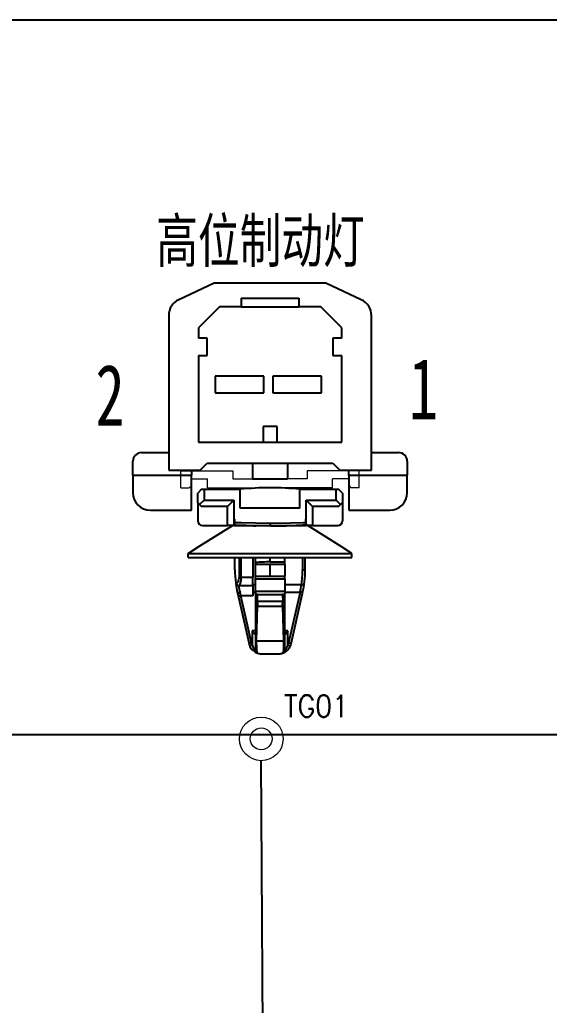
# Model space of a CAD drawing. Header units: inches. Extents: x 47316 to 59086, y 3141 to 11743.
# Drawn here: x 51056.8 to 51117.4, y 4946.5 to 5059.5 of the extents above; entities that cross this region are included whole.
import ezdxf

# ---------------------------------------------------------------- set-up
doc = ezdxf.new("R2010")
doc.units = ezdxf.units.IN
doc.header["$MEASUREMENT"] = 0
doc.layers.add('_BLACK_HOLE', color=7, linetype='Continuous')
doc.styles.add('MtX_SimSun', font='')
doc.styles.get("Standard").update_dxf_attribs({"font": ''})
doc.styles.get('MtX_SimSun').set_extended_font_data('SimSun')
doc.styles.get('Standard').set_extended_font_data('SimSun')
doc.linetypes.add('_VH_OTCON', pattern='A,0.0001,[7,VeSys.shx,S=0.1,R=0,X=0,Y=0],-0.4,[7,VeSys.shx,S=0.1,R=0,X=0,Y=0],-0.4,["X",Standard,S=1,R=0,X=-0.5,Y=-0.5],-0.0001,[7,VeSys.shx,S=0.1,R=0,X=0,Y=0],-0.4', length=1.2002)

msp = doc.modelspace()

# ---------------------------------------------------------------- linework, layer by layer
at = {"color": 1, "lineweight": -3}
for p, q in [((51042.2, 5059.46), (51131.48, 5059.46)), ((51131.48, 4977.54), (51042.2, 4977.54))]:
    msp.add_line(p, q, dxfattribs=at)
at = {"layer": '_BLACK_HOLE', "lineweight": -3, "ltscale": 0.055792}
for p, q in [((51079.02, 5029.27), (51074.97, 5027.38)), ((51095.86, 5027.38), (51091.82, 5029.27))]:
    msp.add_line(p, q, dxfattribs=at)
at = {"layer": '_BLACK_HOLE', "lineweight": -3, "ltscale": 0.160001}
msp.add_line((51091.82, 5029.27), (51079.02, 5029.27), dxfattribs=at)
at = {"layer": '_BLACK_HOLE', "lineweight": -3, "ltscale": 0.0125}
for p, q in [((51082.12, 5027.57), (51082.12, 5026.57)), ((51088.72, 5027.57), (51088.72, 5026.57)), ((51078.22, 5022.97), (51077.22, 5022.97)), ((51093.62, 5022.97), (51092.62, 5022.97)), ((51077.22, 5020.97), (51078.22, 5020.97)), ((51092.62, 5020.97), (51093.62, 5020.97))]:
    msp.add_line(p, q, dxfattribs=at)
at = {"layer": '_BLACK_HOLE', "lineweight": -3, "ltscale": 0.082501}
for p, q in [((51082.12, 5027.57), (51088.72, 5027.57)), ((51082.12, 5026.57), (51088.72, 5026.57))]:
    msp.add_line(p, q, dxfattribs=at)
at = {"layer": '_BLACK_HOLE', "lineweight": -3, "ltscale": 0.042426}
for p, q in [((51079.62, 5026.57), (51077.22, 5024.17)), ((51093.62, 5024.17), (51091.22, 5026.57))]:
    msp.add_line(p, q, dxfattribs=at)
at = {"layer": '_BLACK_HOLE', "lineweight": -3, "ltscale": 0.03125}
for p, q in [((51082.12, 5026.57), (51079.62, 5026.57)), ((51091.22, 5026.57), (51088.72, 5026.57))]:
    msp.add_line(p, q, dxfattribs=at)
at = {"layer": '_BLACK_HOLE', "lineweight": -3, "ltscale": 0.221263}
for p, q in [((51073.82, 5025.57), (51073.82, 5007.87)), ((51097.02, 5007.87), (51097.02, 5025.57)), ((51077.59, 5005.66), (51077.14, 5005.21)), ((51077.59, 5005.66), (51077.86, 5005.66)), ((51077.86, 5005.66), (51082, 5005.66)), ((51077.86, 5005.66), (51077.86, 5004.4)), ((51082, 5003.5), (51082, 5005.66)), ((51088.84, 5005.66), (51092.98, 5005.66)), ((51088.84, 5003.5), (51088.84, 5005.66)), ((51092.98, 5005.66), (51093.25, 5005.66)), ((51092.98, 5004.4), (51092.98, 5005.66)), ((51093.7, 5005.21), (51093.25, 5005.66)), ((51077.14, 5004.13), (51077.14, 5005.21)), ((51077.86, 5004.4), (51077.36, 5003.91)), ((51077.86, 5004.4), (51081.28, 5004.4)), ((51081.28, 5004.4), (51080.56, 5003.68)), ((51081.28, 5004.4), (51081.28, 5001.52)), ((51089.56, 5004.4), (51092.98, 5004.4)), ((51089.56, 5001.52), (51089.56, 5004.4)), ((51089.56, 5004.4), (51090.28, 5003.68)), ((51092.98, 5004.4), (51093.47, 5003.91)), ((51093.7, 5005.21), (51093.7, 5004.13)), ((51077.14, 5004.13), (51077.14, 5002.06)), ((51077.14, 5004.13), (51077.36, 5003.91)), ((51077.36, 5003.91), (51077.59, 5003.68)), ((51080.56, 5003.68), (51077.59, 5003.68)), ((51080.56, 5001.52), (51080.56, 5003.68)), ((51088.84, 5003.5), (51082, 5003.5)), ((51093.25, 5003.68), (51090.28, 5003.68)), ((51090.28, 5003.68), (51090.28, 5001.52)), ((51093.25, 5003.68), (51093.47, 5003.91)), ((51093.47, 5003.91), (51093.7, 5004.13)), ((51093.7, 5004.13), (51093.7, 5002.06)), ((51081.37, 5001.82), (51081.37, 5002.24)), ((51089.47, 5002.24), (51089.47, 5001.82)), ((51077.28, 4999.12), (51081.19, 5001.55)), ((51077.68, 5001.52), (51080.56, 5001.52)), ((51081.28, 5001.52), (51080.56, 5001.52)), ((51081.19, 5001.55), (51081.19, 5001.55)), ((51081.3, 5001.54), (51081.22, 5001.54)), ((51081.28, 5001.52), (51089.56, 5001.52)), ((51081.55, 5001.54), (51081.3, 5001.54)), ((51081.38, 5001.82), (51081.37, 5001.82)), ((51081.37, 5001.82), (51081.37, 5001.82)), ((51081.42, 5001.82), (51081.38, 5001.82)), ((51081.38, 5001.82), (51081.38, 5001.82)), ((51082.13, 5001.8), (51081.42, 5001.82)), ((51081.91, 5001.53), (51081.55, 5001.54)), ((51082.25, 5001.52), (51081.91, 5001.53)), ((51085.42, 5001.76), (51082.13, 5001.8)), ((51082.42, 5001.51), (51082.25, 5001.52)), ((51082.68, 5001.5), (51082.42, 5001.51)), ((51084.57, 5001.48), (51083.79, 5001.49)), ((51085.42, 5001.48), (51084.57, 5001.48)), ((51087.81, 5001.77), (51085.42, 5001.76)), ((51085.42, 5001.76), (51085.42, 5001.48)), ((51089.26, 5001.82), (51087.81, 5001.77)), ((51088.6, 5001.52), (51088.42, 5001.51)), ((51088.93, 5001.53), (51088.6, 5001.52)), ((51089.14, 5001.54), (51088.93, 5001.53)), ((51089.29, 5001.54), (51089.14, 5001.54)), ((51089.44, 5001.82), (51089.26, 5001.82)), ((51089.54, 5001.54), (51089.29, 5001.54)), ((51089.46, 5001.82), (51089.44, 5001.82)), ((51089.47, 5001.82), (51089.46, 5001.82)), ((51089.47, 5001.82), (51089.47, 5001.82)), ((51089.47, 5001.82), (51089.47, 5001.82)), ((51089.47, 5001.78), (51089.47, 5001.82)), ((51089.64, 5001.54), (51089.54, 5001.54)), ((51090.28, 5001.52), (51089.56, 5001.52)), ((51089.65, 5001.54), (51089.64, 5001.54)), ((51089.65, 5001.55), (51089.65, 5001.55)), ((51089.65, 5001.55), (51089.65, 5001.54)), ((51093.56, 4999.12), (51089.65, 5001.55)), ((51089.65, 5001.54), (51089.65, 5001.54)), ((51090.28, 5001.52), (51093.16, 5001.52)), ((51076.05, 4998.31), (51077.28, 4999.12)), ((51094.79, 4998.31), (51093.56, 4999.12)), ((51076.05, 4998.31), (51085.42, 4998.31)), ((51076.05, 4997.86), (51076.05, 4998.31)), ((51076.05, 4997.86), (51076.05, 4998.31)), ((51076.05, 4997.86), (51077.7, 4997.86)), ((51077.7, 4997.86), (51085.42, 4997.86)), ((51081.4, 4996.43), (51081.4, 4997.86)), ((51081.87, 4997.86), (51081.87, 4995.58)), ((51082.13, 4995.58), (51082.13, 4997.86)), ((51083.44, 4997.86), (51083.44, 4995.58)), ((51083.74, 4997.26), (51083.74, 4997.86)), ((51085.42, 4998.31), (51094.79, 4998.31)), ((51085.42, 4997.86), (51094.79, 4997.86)), ((51085.44, 4997.34), (51085.44, 4997.86)), ((51087.1, 4997.34), (51087.1, 4997.86)), ((51089.14, 4997.86), (51089.14, 4996.43)), ((51089.44, 4996.43), (51089.44, 4997.86)), ((51094.79, 4997.86), (51094.79, 4998.31)), ((51083.74, 4997.07), (51083.74, 4997.26)), ((51083.74, 4997.07), (51084.54, 4997.07)), ((51083.74, 4995.72), (51083.74, 4997.07)), ((51084.54, 4997.07), (51085.42, 4997.07)), ((51085.42, 4997.34), (51085.44, 4997.34)), ((51085.42, 4997.07), (51086.3, 4997.07)), ((51085.42, 4995.72), (51085.42, 4997.07)), ((51085.44, 4997.34), (51087.1, 4997.34)), ((51086.3, 4997.07), (51087.1, 4997.07)), ((51087.1, 4997.07), (51087.1, 4997.34)), ((51087.1, 4997.07), (51087.1, 4995.72)), ((51089.14, 4996.43), (51089.44, 4996.43)), ((51081.82, 4995.28), (51081.72, 4995.04)), ((51081.87, 4995.58), (51081.82, 4995.28)), ((51081.87, 4995.58), (51082.13, 4995.58)), ((51082.1, 4995.16), (51082.13, 4995.58)), ((51082.13, 4995.58), (51083.44, 4995.58)), ((51083.44, 4994.62), (51083.44, 4995.58)), ((51083.74, 4995.72), (51085.42, 4995.72)), ((51083.74, 4995.4), (51083.74, 4995.72)), ((51083.74, 4995.4), (51084.45, 4995.4)), ((51083.74, 4994), (51083.74, 4995.4)), ((51084.45, 4995.4), (51085.42, 4995.4)), ((51085.42, 4995.72), (51087.1, 4995.72)), ((51085.42, 4995.4), (51086.39, 4995.4)), ((51086.39, 4995.4), (51087.1, 4995.4)), ((51087.1, 4995.4), (51087.1, 4995.72)), ((51087.1, 4995.4), (51087.1, 4994)), ((51081.49, 4994.92), (51081.5, 4994.89)), ((51081.49, 4994.92), (51081.57, 4994.92)), ((51081.62, 4994.94), (51081.57, 4994.92)), ((51081.72, 4995.04), (51081.62, 4994.94)), ((51081.86, 4994.62), (51081.8, 4994.62)), ((51081.86, 4994.62), (51081.87, 4994.63)), ((51083.44, 4994.62), (51081.86, 4994.62)), ((51081.87, 4994.63), (51081.91, 4994.65)), ((51081.91, 4994.65), (51081.94, 4994.69)), ((51081.94, 4994.69), (51082, 4994.81)), ((51082, 4994.81), (51082.1, 4995.16)), ((51083.74, 4994.7), (51083.44, 4994.7)), ((51083.44, 4994.62), (51083.44, 4993.66)), ((51089.01, 4994.7), (51087.1, 4994.7)), ((51089.01, 4994.7), (51089.31, 4994.66)), ((51081.69, 4993.8), (51081.8, 4993.31)), ((51081.8, 4993.31), (51083.01, 4987.94)), ((51082.03, 4993.66), (51081.98, 4993.82)), ((51082.09, 4993.45), (51082.03, 4993.66)), ((51083.3, 4988.08), (51082.09, 4993.45)), ((51083.44, 4993.45), (51082.09, 4993.45)), ((51083.44, 4993.89), (51083.74, 4993.89)), ((51083.44, 4993.66), (51083.44, 4993.45)), ((51083.74, 4994), (51085.42, 4994)), ((51083.74, 4994), (51083.74, 4993.7)), ((51083.75, 4993.67), (51083.74, 4993.7)), ((51083.74, 4993.7), (51083.74, 4992.95)), ((51083.74, 4992.95), (51083.74, 4992.51)), ((51083.77, 4993.65), (51083.75, 4993.67)), ((51083.83, 4993.62), (51083.77, 4993.65)), ((51083.98, 4993.6), (51083.83, 4993.62)), ((51083.97, 4992.8), (51083.98, 4993.6)), ((51083.98, 4993.6), (51085.42, 4993.6)), ((51085.42, 4994), (51087.1, 4994)), ((51085.42, 4993.6), (51086.86, 4993.6)), ((51087, 4993.62), (51086.86, 4993.6)), ((51086.86, 4993.6), (51086.87, 4992.8)), ((51087.06, 4993.64), (51087, 4993.62)), ((51087.09, 4993.66), (51087.06, 4993.64)), ((51087.1, 4993.7), (51087.09, 4993.66)), ((51087.1, 4994), (51087.1, 4993.7)), ((51087.1, 4993.89), (51088.85, 4993.89)), ((51087.1, 4992.95), (51087.1, 4993.7)), ((51087.1, 4992.51), (51087.1, 4992.95)), ((51088.85, 4993.89), (51087.54, 4988.08)), ((51087.83, 4987.94), (51089.14, 4993.76)), ((51088.86, 4993.93), (51088.85, 4993.89)), ((51089.14, 4993.76), (51089.15, 4993.8)), ((51083.74, 4992.51), (51083.74, 4988.35)), ((51083.87, 4988.3), (51084, 4992.26)), ((51085.42, 4992.8), (51083.97, 4992.8)), ((51084, 4992.26), (51085.42, 4992.26)), ((51086.87, 4992.8), (51085.42, 4992.8)), ((51085.42, 4992.26), (51086.84, 4992.26)), ((51086.84, 4992.26), (51086.97, 4988.3)), ((51087.1, 4988.35), (51087.1, 4992.51)), ((51083.74, 4989.44), (51083.38, 4989.44)), ((51083.67, 4989.09), (51083.38, 4989.44)), ((51083.38, 4989.44), (51083.38, 4987.84)), ((51083.73, 4989.01), (51083.67, 4989.09)), ((51083.74, 4988.99), (51083.73, 4989.01)), ((51083.74, 4988.99), (51083.74, 4988.99)), ((51087.46, 4989.44), (51087.1, 4989.44)), ((51087.13, 4989.04), (51087.1, 4989)), ((51087.1, 4989), (51087.1, 4988.99)), ((51087.41, 4989.38), (51087.13, 4989.04)), ((51087.46, 4989.44), (51087.41, 4989.38)), ((51087.46, 4987.84), (51087.46, 4989.44)), ((51083.11, 4987.65), (51083.34, 4987.3)), ((51083.34, 4987.3), (51083.74, 4986.99)), ((51083.62, 4987.33), (51083.53, 4987.47)), ((51083.7, 4987.24), (51083.62, 4987.33)), ((51083.74, 4988.35), (51083.74, 4987.94)), ((51083.74, 4987.94), (51083.74, 4987.86)), ((51083.74, 4987.86), (51083.74, 4987.66)), ((51083.74, 4987.66), (51083.74, 4987.45)), ((51083.74, 4987.45), (51083.74, 4987.31)), ((51083.74, 4987.31), (51083.74, 4987.22)), ((51083.89, 4987.38), (51083.87, 4988.3)), ((51083.87, 4988.3), (51085.42, 4988.3)), ((51083.94, 4986.94), (51083.89, 4987.38)), ((51085.42, 4988.3), (51086.97, 4988.3)), ((51086.97, 4988.3), (51086.94, 4987.24)), ((51087.1, 4987.99), (51087.1, 4988.35)), ((51087.1, 4987.69), (51087.1, 4987.99)), ((51087.1, 4987.47), (51087.1, 4987.69)), ((51087.1, 4987.31), (51087.1, 4987.47)), ((51087.1, 4987.22), (51087.1, 4987.31)), ((51087.5, 4987.3), (51087.1, 4986.99)), ((51087.73, 4987.65), (51087.5, 4987.3)), ((51083.7, 4987.24), (51083.7, 4987.13)), ((51083.73, 4987.22), (51083.7, 4987.24)), ((51083.7, 4987.13), (51083.74, 4987.02)), ((51083.74, 4987.22), (51083.73, 4987.22)), ((51083.74, 4987.22), (51083.74, 4987.22)), ((51083.74, 4987.22), (51083.74, 4987.22)), ((51083.74, 4987.22), (51083.74, 4987.22)), ((51083.74, 4987.02), (51083.86, 4986.93)), ((51083.74, 4986.99), (51083.86, 4986.93)), ((51083.86, 4986.93), (51083.91, 4986.92)), ((51083.86, 4986.93), (51083.86, 4986.93)), ((51083.86, 4986.93), (51083.86, 4986.93)), ((51083.91, 4986.92), (51083.93, 4986.92)), ((51083.93, 4986.92), (51083.94, 4986.93)), ((51083.94, 4986.93), (51083.94, 4986.94)), ((51083.94, 4986.94), (51083.94, 4986.94)), ((51084.41, 4986.82), (51084.51, 4986.82)), ((51084.51, 4986.82), (51085.42, 4986.82)), ((51085.42, 4986.82), (51086.33, 4986.82)), ((51086.33, 4986.82), (51086.43, 4986.82)), ((51086.94, 4987.24), (51086.9, 4986.94)), ((51086.9, 4986.94), (51086.9, 4986.93)), ((51086.9, 4986.93), (51086.9, 4986.93)), ((51086.9, 4986.93), (51086.92, 4986.92)), ((51086.92, 4986.92), (51086.98, 4986.93)), ((51086.98, 4986.93), (51087.07, 4986.99)), ((51087.1, 4986.99), (51086.98, 4986.93)), ((51086.98, 4986.93), (51086.98, 4986.93)), ((51086.98, 4986.93), (51086.98, 4986.93)), ((51087.07, 4986.99), (51087.13, 4987.09)), ((51087.11, 4987.22), (51087.1, 4987.22)), ((51087.1, 4987.22), (51087.1, 4987.22)), ((51087.1, 4987.22), (51087.1, 4987.22)), ((51087.1, 4987.22), (51087.1, 4987.22)), ((51087.14, 4987.24), (51087.11, 4987.22)), ((51087.13, 4987.09), (51087.14, 4987.24))]:
    msp.add_line(p, q, dxfattribs=at)
at = {"layer": '_BLACK_HOLE', "lineweight": -3, "ltscale": 0.015}
for p, q in [((51077.22, 5024.17), (51077.22, 5022.97)), ((51093.62, 5022.97), (51093.62, 5024.17))]:
    msp.add_line(p, q, dxfattribs=at)
at = {"layer": '_BLACK_HOLE', "lineweight": -3, "ltscale": 0.025}
for p, q in [((51078.22, 5020.97), (51078.22, 5022.97)), ((51092.62, 5022.97), (51092.62, 5020.97)), ((51069.72, 5007.27), (51069.72, 5005.27)), ((51101.12, 5005.27), (51101.12, 5007.27))]:
    msp.add_line(p, q, dxfattribs=at)
at = {"layer": '_BLACK_HOLE', "lineweight": -3, "ltscale": 0.12375}
for p, q in [((51077.22, 5020.97), (51077.22, 5011.07)), ((51093.62, 5011.07), (51093.62, 5020.97))]:
    msp.add_line(p, q, dxfattribs=at)
at = {"layer": '_BLACK_HOLE', "lineweight": -3, "ltscale": 0.070001}
for p, q in [((51084.72, 5018.62), (51079.12, 5018.62)), ((51079.12, 5016.72), (51084.72, 5016.72))]:
    msp.add_line(p, q, dxfattribs=at)
at = {"layer": '_BLACK_HOLE', "lineweight": -3, "ltscale": 0.02375}
for p, q in [((51079.12, 5018.62), (51079.12, 5016.72)), ((51084.72, 5016.72), (51084.72, 5018.62)), ((51085.72, 5018.62), (51085.72, 5016.72)), ((51091.32, 5016.72), (51091.32, 5018.62))]:
    msp.add_line(p, q, dxfattribs=at)
at = {"layer": '_BLACK_HOLE', "lineweight": -3, "ltscale": 0.07}
for p, q in [((51091.32, 5018.62), (51085.72, 5018.62)), ((51085.72, 5016.72), (51091.32, 5016.72))]:
    msp.add_line(p, q, dxfattribs=at)
at = {"layer": '_BLACK_HOLE', "lineweight": -3, "ltscale": 0.0225}
for p, q in [((51084.62, 5012.87), (51084.62, 5011.07)), ((51086.22, 5011.07), (51086.22, 5012.87)), ((51083.42, 5008.67), (51083.42, 5006.87)), ((51087.42, 5008.67), (51087.42, 5006.87))]:
    msp.add_line(p, q, dxfattribs=at)
at = {"layer": '_BLACK_HOLE', "lineweight": -3, "ltscale": 0.020001}
msp.add_line((51086.22, 5012.87), (51084.62, 5012.87), dxfattribs=at)
at = {"layer": '_BLACK_HOLE', "lineweight": -3, "ltscale": 0.204999}
msp.add_line((51077.22, 5011.07), (51093.62, 5011.07), dxfattribs=at)
at = {"layer": '_BLACK_HOLE', "lineweight": -3, "ltscale": 0.03875}
for p, q in [((51070.72, 5009.87), (51073.82, 5009.87)), ((51097.02, 5009.87), (51100.12, 5009.87))]:
    msp.add_line(p, q, dxfattribs=at)
at = {"layer": '_BLACK_HOLE', "lineweight": -3, "ltscale": 0.02}
for p, q in [((51069.72, 5007.27), (51069.72, 5008.87)), ((51101.12, 5008.87), (51101.12, 5007.27))]:
    msp.add_line(p, q, dxfattribs=at)
at = {"layer": '_BLACK_HOLE', "lineweight": -3, "ltscale": 0.045}
for p, q in [((51073.82, 5007.87), (51077.42, 5007.87)), ((51093.42, 5007.87), (51097.02, 5007.87))]:
    msp.add_line(p, q, dxfattribs=at)
at = {"layer": '_BLACK_HOLE', "lineweight": 0}
for p, q in [((51075.22, 5007.77), (51081.16, 5007.77)), ((51075.22, 5005.84), (51075.22, 5007.77)), ((51081.16, 5007.77), (51081.16, 5006.87)), ((51095.62, 5007.77), (51089.68, 5007.77)), ((51089.68, 5007.77), (51089.68, 5006.87)), ((51095.62, 5005.84), (51095.62, 5007.77)), ((51076.38, 5006.87), (51078.26, 5006.87)), ((51076.38, 5006.05), (51076.38, 5006.87)), ((51078.26, 5005.84), (51078.26, 5006.87)), ((51081.16, 5006.87), (51085.42, 5006.87)), ((51089.68, 5006.87), (51085.42, 5006.87)), ((51094.46, 5006.87), (51092.58, 5006.87)), ((51092.58, 5005.84), (51092.58, 5006.87)), ((51094.46, 5006.05), (51094.46, 5006.87)), ((51075.22, 5005.84), (51076.17, 5005.84)), ((51076.38, 5006.05), (51076.17, 5005.84)), ((51078.26, 5005.84), (51085.42, 5005.84)), ((51092.58, 5005.84), (51085.42, 5005.84)), ((51094.46, 5006.05), (51094.67, 5005.84)), ((51095.62, 5005.84), (51094.67, 5005.84))]:
    msp.add_line(p, q, dxfattribs=at)
at = {"layer": '_BLACK_HOLE', "lineweight": -3, "ltscale": 0.0075}
for p, q in [((51076.42, 5007.87), (51076.42, 5007.27)), ((51094.42, 5007.27), (51094.42, 5007.87))]:
    msp.add_line(p, q, dxfattribs=at)
at = {"layer": '_BLACK_HOLE', "lineweight": -3, "ltscale": 0.014142}
for p, q in [((51077.42, 5007.87), (51078.22, 5008.67)), ((51092.62, 5008.67), (51093.42, 5007.87))]:
    msp.add_line(p, q, dxfattribs=at)
at = {"layer": '_BLACK_HOLE', "lineweight": -3, "ltscale": 0.179999}
msp.add_line((51078.22, 5008.67), (51092.62, 5008.67), dxfattribs=at)
at = {"layer": '_BLACK_HOLE', "lineweight": -3, "ltscale": 0.083749}
for p, q in [((51069.72, 5007.27), (51076.42, 5007.27)), ((51094.42, 5007.27), (51101.12, 5007.27))]:
    msp.add_line(p, q, dxfattribs=at)
at = {"layer": '_BLACK_HOLE', "lineweight": -3, "ltscale": 0.05}
for p, q in [((51076.42, 5003.27), (51076.42, 5007.27)), ((51083.42, 5006.87), (51087.42, 5006.87)), ((51094.42, 5007.27), (51094.42, 5003.27))]:
    msp.add_line(p, q, dxfattribs=at)
at = {"layer": '_BLACK_HOLE', "lineweight": -3, "ltscale": 0.058749}
for p, q in [((51071.72, 5003.27), (51076.42, 5003.27)), ((51094.42, 5003.27), (51099.12, 5003.27))]:
    msp.add_line(p, q, dxfattribs=at)
at = {"layer": '_BLACK_HOLE', "linetype": '_VH_OTCON', "lineweight": -3, "ltscale": 5}
msp.add_line((51085.02, 4863.53), (51084.42, 4974.57), dxfattribs=at)
at = {"layer": '_BLACK_HOLE', "linetype": 'Continuous', "lineweight": 15}
for radius in [2.5, 1.25]:
    msp.add_circle((51084.41, 4977.07), radius, dxfattribs=at)
at = {"layer": '_BLACK_HOLE', "lineweight": -3}
for centre, radius, start, end in [((51075.82, 5025.57), 2, 115, 180), ((51095.02, 5025.57), 2, 0, 65), ((51070.72, 5008.87), 1, 90, 180), ((51100.12, 5008.87), 1, 0, 90), ((51071.72, 5005.27), 2, 180, 270), ((51099.12, 5005.27), 2, 270, 0)]:
    msp.add_arc(centre, radius, start, end, dxfattribs=at)
at = {"layer": '_BLACK_HOLE', "lineweight": -3, "ltscale": 0.221263}
for centre, radius, start, end in [((51085.42, 4973.26), 32.58, 83.9744, 96.0256), ((51077.68, 5002.06), 0.54, 180, 270), ((51093.16, 5002.06), 0.54, 270, 0), ((51081.07, 5001.83), 0.3, 293.4335, 359.6832), ((51081.07, 5001.83), 0.3, 293.4335, 359.6672), ((51081.07, 5001.82), 0.3, 293.3945, 359.9857), ((51081.21, 5001.58), 0.0391, 237.645, 283.7689), ((51084.17, 5072.06), 70.57, 268.7879, 269.6884), ((51085.46, 5163.81), 162.33, 269.9871, 271.0466), ((51089.77, 5001.82), 0.3, 180.0143, 246.6055), ((51089.71, 5001.82), 0.242, 182.8567, 189.0405), ((51093.4, 4996.43), 12, 180, 187.2063), ((51085.33, 4981.25), 16.09, 89.6859, 95.6792), ((51077.44, 4996.43), 11.7, 351.5112, 0), ((51077.44, 4996.43), 12, 347.3394, 0), ((51081.8, 4994.92), 0.3, 187.3927, 270), ((51093.4, 4996.43), 12, 187.392, 192.6606), ((51088.67, 4995.8), 6.97, 189.6889, 196.4993), ((51079.07, 4996.31), 10.07, 346.3233, 350.8089), ((51095.05, 4992.99), 11.08, 180.964, 183.7647), ((51075.79, 4992.99), 11.08, 356.2353, 359.036), ((51084.41, 4988.26), 1.44, 192.6606, 205.093), ((51084.26, 4988.19), 1.27, 205.191, 214.0598), ((51084.41, 4988.33), 1.14, 192.6661, 205.0876), ((51084.56, 4988.11), 1.21, 192.933, 202.8116), ((51084.63, 4988.11), 1.28, 201.5556, 210.2471), ((51086.05, 4988.21), 1.46, 318.4541, 345.5227), ((51086.43, 4988.33), 1.14, 334.9124, 347.3339), ((51086.58, 4988.19), 1.27, 325.9408, 334.809), ((51086.43, 4988.26), 1.44, 334.907, 347.3394), ((51084.32, 4988.01), 1.17, 239.2699, 246.7117), ((51084.04, 4987.22), 0.296, 180.2659, 251.187), ((51084.41, 4988.26), 1.44, 247.5617, 270), ((51084.51, 4988.79), 1.97, 250.86, 270.0914), ((51086.33, 4988.77), 1.95, 269.8083, 289.2415), ((51086.43, 4988.26), 1.44, 270, 292.4383), ((51086.8, 4987.22), 0.296, 288.813, 359.7341), ((51086.52, 4988.01), 1.17, 293.2927, 300.7287)]:
    msp.add_arc(centre, radius, start, end, dxfattribs=at)
for centre, major_axis, ratio, start_param, end_param in [((51081.86, 4994.92), (0, 0.3), 0.956926, 1.570796, 3.141593), ((51081.98, 4993.86), (-0.293, -0.066), 0.155695, 6.283185, 7.819021), ((51082.09, 4993.38), (-0.293, -0.066), 0.219749, 4.663065, 6.283185), ((51084.04, 4992.95), (-0.3, 0), 0.494275, 0, 1.349233), ((51086.8, 4992.95), (0.3, 0), 0.494275, 4.933952, 6.283185), ((51088.85, 4993.82), (-0.293, 0.066), 0.219749, 3.141593, 4.761713), ((51088.86, 4993.86), (-0.293, 0.066), 0.209693, 3.141593, 4.759459), ((51084.04, 4992.51), (0.3, 0), 0.852441, 3.141593, 4.568355), ((51086.8, 4992.51), (0.3, 0), 0.852441, 4.856423, 6.283185), ((51083.3, 4988.01), (-0.293, -0.066), 0.219749, 4.663065, 6.283185), ((51083.38, 4987.77), (-0.272, -0.127), 0.204654, 4.616844, 6.283185), ((51084.04, 4988.35), (-0.3, 0), 0.213235, 0, 0.980408), ((51086.8, 4988.35), (-0.3, 0), 0.213235, 2.161184, 3.141593), ((51087.46, 4987.77), (-0.272, 0.127), 0.204654, 3.141593, 4.807934), ((51087.54, 4988.01), (-0.293, 0.066), 0.219749, 3.141593, 4.761713)]:
    msp.add_ellipse(centre, major_axis=major_axis, ratio=ratio, start_param=start_param, end_param=end_param, dxfattribs=at)

# ---------------------------------------------------------------- texts
at = {"layer": '_BLACK_HOLE', "lineweight": -2, "style": 'MtX_SimSun', "width": 0.7}
msp.add_text('高位制动灯', height=5, dxfattribs=at).set_placement((51072.39, 5031.65))
at = {"layer": '_BLACK_HOLE', "lineweight": -3, "style": 'MtX_SimSun', "width": 0.7}
for s, p in [('1', (51101.32, 5013.66)), ('2', (51065.44, 5012.96))]:
    msp.add_text(s, height=7, dxfattribs=at).set_placement(p)
at = {"layer": '_BLACK_HOLE', "color": 21, "linetype": 'Continuous', "lineweight": 15, "insert": (51087.02, 4982.07), "char_height": 2.5, "width": 8.25, "attachment_point": 1}
msp.add_mtext('\\Fromans.shx;\\W0.9000000000;\\T1.0000000000;\\o\\lTG01', dxfattribs=at)

doc.saveas('drawing.dxf')
